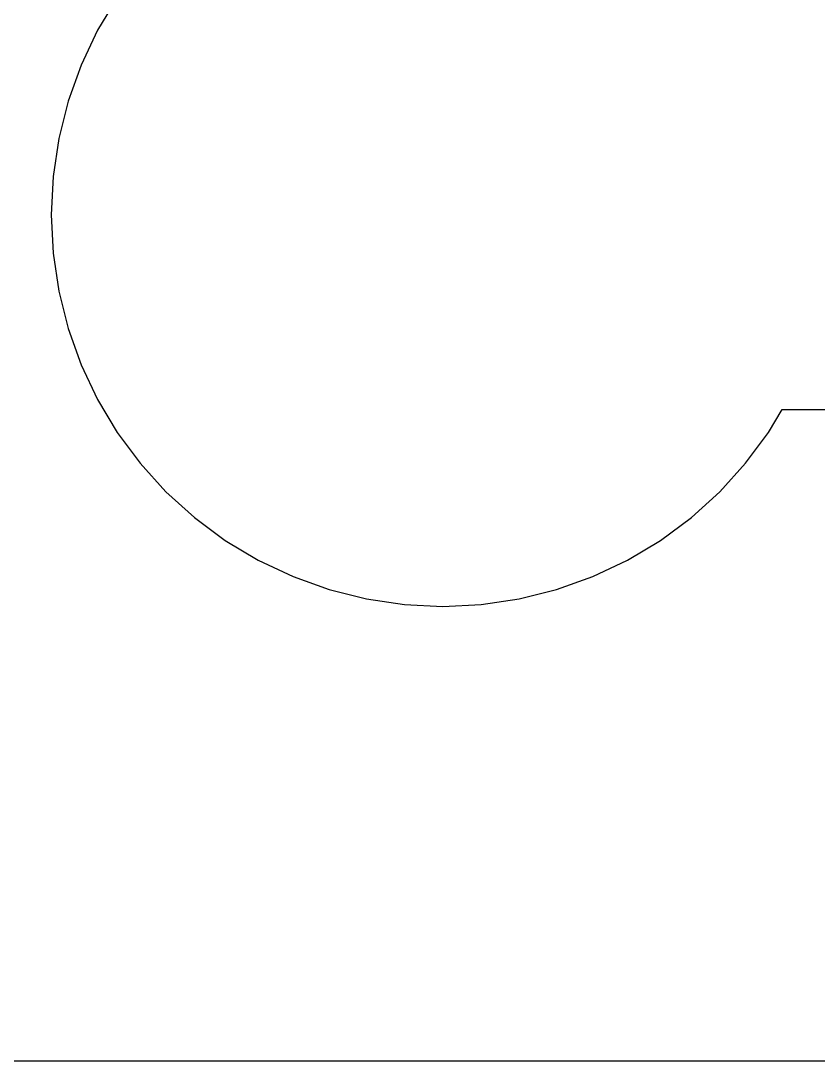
# Model space of a CAD drawing. Extents: x -10 to 91, y -24 to 82.
# Drawn here: x 21.76 to 28.83, y 1 to 10.22 of the extents above; entities that cross this region are included whole.
import ezdxf

# ---------------------------------------------------------------- set-up
doc = ezdxf.new("R2010")
doc.units = 0

msp = doc.modelspace()

# ---------------------------------------------------------------- linework, layer by layer
for p, q in [((22.6148, 10.4278), (22.4397, 10.1357)), ((22.4397, 10.1357), (22.2941, 9.82791)), ((22.2941, 9.82791), (22.1794, 9.50728)), ((22.1794, 9.50728), (22.0967, 9.17696)), ((22.0967, 9.17696), (22.0467, 8.84012)), ((22.0467, 8.84012), (22.03, 8.5)), ((22.03, 8.5), (22.0467, 8.15988)), ((22.0467, 8.15988), (22.0967, 7.82304)), ((22.0967, 7.82304), (22.1794, 7.49272)), ((22.1794, 7.49272), (22.2941, 7.17209)), ((22.2941, 7.17209), (22.4397, 6.86426)), ((22.4397, 6.86426), (22.6148, 6.57217)), ((28.3852, 6.57217), (28.5068, 6.77501)), ((28.5068, 6.77501), (31.4932, 6.77501)), ((22.6148, 6.57217), (22.8177, 6.29866)), ((28.1824, 6.29866), (28.3852, 6.57217)), ((22.8177, 6.29866), (23.0463, 6.04634)), ((27.9537, 6.04634), (28.1824, 6.29866)), ((23.0463, 6.04634), (23.2987, 5.81766)), ((27.7014, 5.81766), (27.9537, 6.04634)), ((23.2987, 5.81766), (23.5722, 5.61481)), ((27.4278, 5.61481), (27.7014, 5.81766)), ((23.5722, 5.61481), (23.8643, 5.43974)), ((27.1358, 5.43974), (27.4278, 5.61481)), ((23.8643, 5.43974), (24.1721, 5.29414)), ((26.8279, 5.29414), (27.1358, 5.43974)), ((24.1721, 5.29414), (24.4927, 5.17943)), ((26.5073, 5.17943), (26.8279, 5.29414)), ((24.4927, 5.17943), (24.823, 5.09668)), ((26.177, 5.09668), (26.5073, 5.17943)), ((24.823, 5.09668), (25.1599, 5.04672)), ((25.8401, 5.04672), (26.177, 5.09668)), ((25.1599, 5.04672), (25.5, 5.03001)), ((25.5, 5.03001), (25.8401, 5.04672)), ((31.3755, 1), (10.6245, 1))]:
    msp.add_line(p, q)

doc.saveas('drawing.dxf')
